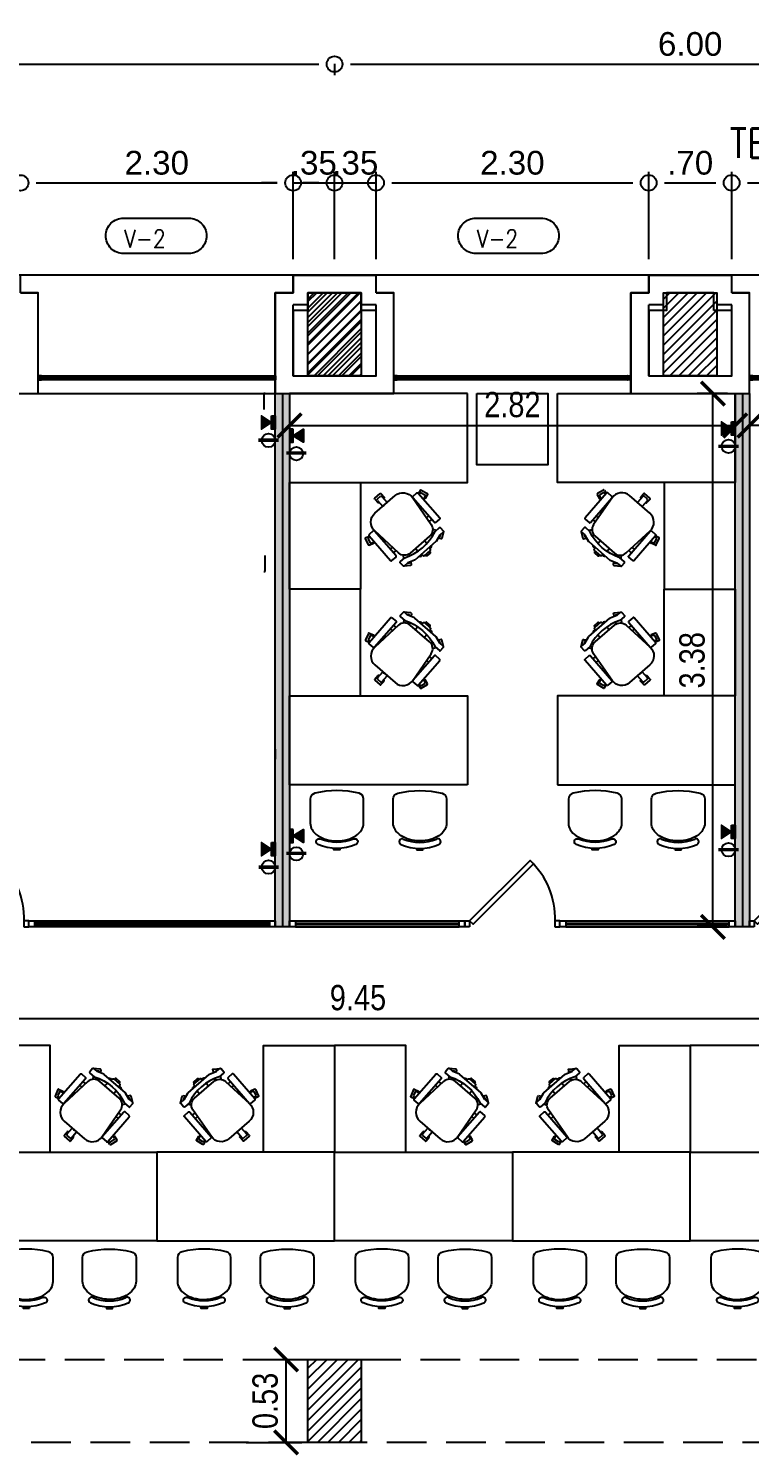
# Model space of a CAD drawing. Header units: millimetres. Extents: x 66.9 to 87.6, y 6 to 22.7.
# Drawn here: x 77.63 to 82.19, y 6.09 to 15.12 of the extents above; entities that cross this region are included whole.
import ezdxf

# ---------------------------------------------------------------- set-up
doc = ezdxf.new("R2010")
doc.units = ezdxf.units.MM
for name, pattern in [('Dot', [6.35, 0, -6.35]), ('HIDDEN', [0.375, 0.25, -0.125]), ('HIDDEN2', [0.1875, 0.125, -0.0625])]:
    doc.linetypes.add(name, pattern=pattern)
doc.layers.get('DEFPOINTS').update_dxf_attribs({"color": 1})
for name, color, linetype in [('A-COLS-ACHU', 252, 'Continuous'), ('A-ECON-COLS', 6, 'Continuous'), ('A-MUEB', 42, 'Continuous'), ('A-MUEB-FIJO', 40, 'Continuous'), ('A-MURO', 5, 'Continuous'), ('A-MURO-DINT', 154, 'HIDDEN'), ('A-MURO-YESO', 4, 'Continuous'), ('A-PUER-BARR', 14, 'Continuous'), ('A-TEXT-DIM', 54, 'Continuous'), ('A-TEXT-TITL', 231, 'Continuous'), ('A-VENT', 2, 'Continuous'), ('C', 4, 'Continuous'), ('C2', 8, 'Continuous'), ('CET Default', 7, 'Continuous'), ('COL', 6, 'Continuous'), ('CV', 2, 'Continuous'), ('M2', 8, 'Continuous'), ('MU', 6, 'Continuous'), ('T3', 3, 'Continuous'), ('T4', 2, 'Continuous'), ('V', 2, 'Continuous')]:
    doc.layers.add(name, color=color, linetype=linetype)
doc.layers.add('A-MURO-ACHU', color=7, linetype='Continuous', true_color=0x808789)
doc.layers.add('MPL2PNL', color=5, linetype='Continuous', true_color=0x0000ff)
doc.layers.add('AREA', color=140, linetype='Continuous', plot=False)
doc.styles.add('Arial Narrow', font='ARIALN.TTF')
doc.styles.add('ROMANS', font='ROMANS.shx', dxfattribs={"width": 0.85})
doc.styles.get("Standard").update_dxf_attribs({"font": 'arial.ttf'})
doc.dimstyles.new('MUROS 1-100', dxfattribs={"dimtxt": 0.16, "dimasz": 0.15, "dimexe": 0.1, "dimexo": 0.05, "dimgap": 0.05, "dimtad": 1, "dimzin": 1, "dimdsep": 46, "dimtxsty": 'Arial Narrow', "dimblk": 'ARCHTICK', "dimcen": 0.25, "dimdle": 0.0015, "dimadec": 0, "dimazin": 0, "dimtfac": 1, "dimtix": 1, "dimtmove": 1, "dimatfit": 2, "dimfxl": 0.015, "dimarcsym": 0})
doc.dimstyles.new('SNC', dxfattribs={"dimtxt": 0.15, "dimasz": 0.1, "dimexe": 0.07, "dimexo": 0.1, "dimgap": 0.05, "dimtad": 1, "dimzin": 0, "dimdsep": 46, "dimtxsty": 'Standard', "dimblk1": 'PUNTO', "dimblk2": 'PUNTO', "dimsah": 1, "dimcen": 0.09, "dimse1": 1, "dimclrd": 11, "dimclre": 11, "dimaunit": 1, "dimadec": 0, "dimazin": 0, "dimtfac": 1.2, "dimtix": 1, "dimtmove": 2, "dimatfit": 3, "dimldrblk": 'PUNTO', "dimfxl": 1, "dimtolj": 1, "dimtzin": 0, "dimarcsym": 0})

# ---------------------------------------------------------------- blocks, each defined once
blk = doc.blocks.new('PUNTO')
blk.add_circle((0, 0), 0.5)
blk = doc.blocks.new('*D1258')
at = {"layer": 'CV', "color": 11, "lineweight": -2, "transparency": 16777216}
for p, q in [((75.1624, 14.8931), (79.4624, 14.8931)), ((79.5624, 14.8949), (79.5624, 14.8231))]:
    blk.add_line(p, q, dxfattribs=at)
at = {"layer": 'DEFPOINTS', "color": 0, "transparency": 16777216}
for p in [(75.0624, 14.9949), (79.5624, 14.9949), (79.5624, 14.8931)]:
    blk.add_point(p, dxfattribs=at)
at = {"layer": 'CV', "color": 11, "lineweight": -2, "transparency": 16777216, "xscale": 0.1, "yscale": 0.1, "zscale": 0.1, "rotation": 180}
blk.add_blockref('PUNTO', (75.0624, 14.8931), dxfattribs=at)
at = {"layer": 'CV', "color": 11, "lineweight": -2, "transparency": 16777216, "xscale": 0.1, "yscale": 0.1, "zscale": 0.1}
blk.add_blockref('PUNTO', (79.5624, 14.8931), dxfattribs=at)
at = {"layer": 'CV', "color": 0, "transparency": 16777216, "insert": (77.3124, 15.0197), "char_height": 0.15, "attachment_point": 5}
blk.add_mtext('\\A1;6.00', dxfattribs=at)
blk = doc.blocks.new('*D1260')
at = {"layer": 'CV', "color": 11, "lineweight": -2, "transparency": 16777216}
for p, q in [((79.6624, 14.8931), (83.9624, 14.8931)), ((84.0624, 14.8949), (84.0624, 14.8231))]:
    blk.add_line(p, q, dxfattribs=at)
at = {"layer": 'DEFPOINTS', "color": 0, "transparency": 16777216}
for p in [(79.5624, 14.9949), (84.0624, 14.9949), (84.0624, 14.8931)]:
    blk.add_point(p, dxfattribs=at)
at = {"layer": 'CV', "color": 11, "lineweight": -2, "transparency": 16777216, "xscale": 0.1, "yscale": 0.1, "zscale": 0.1, "rotation": 180}
blk.add_blockref('PUNTO', (79.5624, 14.8931), dxfattribs=at)
at = {"layer": 'CV', "color": 11, "lineweight": -2, "transparency": 16777216, "xscale": 0.1, "yscale": 0.1, "zscale": 0.1}
blk.add_blockref('PUNTO', (84.0624, 14.8931), dxfattribs=at)
at = {"layer": 'CV', "color": 0, "transparency": 16777216, "insert": (81.8124, 15.0197), "char_height": 0.15, "attachment_point": 5}
blk.add_mtext('\\A1;6.00', dxfattribs=at)
blk = doc.blocks.new('*D1246')
at = {"layer": 'CV', "color": 11, "lineweight": -2, "transparency": 16777216}
for p, q in [((79.2999, 13.6577), (79.2999, 14.2111)), ((77.6749, 14.1411), (79.1999, 14.1411))]:
    blk.add_line(p, q, dxfattribs=at)
at = {"layer": 'DEFPOINTS', "color": 0, "transparency": 16777216}
for p in [(79.2999, 14.1411), (77.5749, 13.5577), (79.2999, 13.5577)]:
    blk.add_point(p, dxfattribs=at)
at = {"layer": 'CV', "color": 11, "lineweight": -2, "transparency": 16777216, "xscale": 0.1, "yscale": 0.1, "zscale": 0.1, "rotation": 180}
blk.add_blockref('PUNTO', (77.5749, 14.1411), dxfattribs=at)
at = {"layer": 'CV', "color": 11, "lineweight": -2, "transparency": 16777216, "xscale": 0.1, "yscale": 0.1, "zscale": 0.1}
blk.add_blockref('PUNTO', (79.2999, 14.1411), dxfattribs=at)
at = {"layer": 'CV', "color": 0, "transparency": 16777216, "insert": (78.4374, 14.2677), "char_height": 0.15, "attachment_point": 5}
blk.add_mtext('\\A1;2.30', dxfattribs=at)
blk = doc.blocks.new('*D1247')
at = {"layer": 'CV', "color": 11, "lineweight": -2, "transparency": 16777216}
for p, q in [((79.5624, 13.6577), (79.5624, 14.2111)), ((79.1999, 14.1411), (79.0999, 14.1411)), ((79.2999, 14.1411), (79.5624, 14.1411)), ((79.6624, 14.1411), (79.7624, 14.1411))]:
    blk.add_line(p, q, dxfattribs=at)
at = {"layer": 'DEFPOINTS', "color": 0, "transparency": 16777216}
for p in [(79.5624, 14.1411), (79.2999, 13.5577), (79.5624, 13.5577)]:
    blk.add_point(p, dxfattribs=at)
at = {"layer": 'CV', "color": 11, "lineweight": -2, "transparency": 16777216, "xscale": 0.1, "yscale": 0.1, "zscale": 0.1}
blk.add_blockref('PUNTO', (79.2999, 14.1411), dxfattribs=at)
at = {"layer": 'CV', "color": 11, "lineweight": -2, "transparency": 16777216, "xscale": 0.1, "yscale": 0.1, "zscale": 0.1, "rotation": 180}
blk.add_blockref('PUNTO', (79.5624, 14.1411), dxfattribs=at)
at = {"layer": 'CV', "color": 0, "transparency": 16777216, "insert": (79.4311, 14.2677), "char_height": 0.15, "attachment_point": 5}
blk.add_mtext('\\A1;.35', dxfattribs=at)
blk = doc.blocks.new('*D1248')
at = {"layer": 'CV', "color": 11, "lineweight": -2, "transparency": 16777216}
for p, q in [((79.8249, 13.6577), (79.8249, 14.2111)), ((79.4624, 14.1411), (79.3624, 14.1411)), ((79.5624, 14.1411), (79.8249, 14.1411)), ((79.9249, 14.1411), (80.0249, 14.1411))]:
    blk.add_line(p, q, dxfattribs=at)
at = {"layer": 'DEFPOINTS', "color": 0, "transparency": 16777216}
for p in [(79.8249, 14.1411), (79.5624, 13.5577), (79.8249, 13.5577)]:
    blk.add_point(p, dxfattribs=at)
at = {"layer": 'CV', "color": 11, "lineweight": -2, "transparency": 16777216, "xscale": 0.1, "yscale": 0.1, "zscale": 0.1}
blk.add_blockref('PUNTO', (79.5624, 14.1411), dxfattribs=at)
at = {"layer": 'CV', "color": 11, "lineweight": -2, "transparency": 16777216, "xscale": 0.1, "yscale": 0.1, "zscale": 0.1, "rotation": 180}
blk.add_blockref('PUNTO', (79.8249, 14.1411), dxfattribs=at)
at = {"layer": 'CV', "color": 0, "transparency": 16777216, "insert": (79.6936, 14.2677), "char_height": 0.15, "attachment_point": 5}
blk.add_mtext('\\A1;.35', dxfattribs=at)
blk = doc.blocks.new('*D1249')
at = {"layer": 'CV', "color": 11, "lineweight": -2, "transparency": 16777216}
for p, q in [((81.5499, 13.6577), (81.5499, 14.2111)), ((79.9249, 14.1411), (81.4499, 14.1411))]:
    blk.add_line(p, q, dxfattribs=at)
at = {"layer": 'DEFPOINTS', "color": 0, "transparency": 16777216}
for p in [(81.5499, 14.1411), (79.8249, 13.5577), (81.5499, 13.5577)]:
    blk.add_point(p, dxfattribs=at)
at = {"layer": 'CV', "color": 11, "lineweight": -2, "transparency": 16777216, "xscale": 0.1, "yscale": 0.1, "zscale": 0.1, "rotation": 180}
blk.add_blockref('PUNTO', (79.8249, 14.1411), dxfattribs=at)
at = {"layer": 'CV', "color": 11, "lineweight": -2, "transparency": 16777216, "xscale": 0.1, "yscale": 0.1, "zscale": 0.1}
blk.add_blockref('PUNTO', (81.5499, 14.1411), dxfattribs=at)
at = {"layer": 'CV', "color": 0, "transparency": 16777216, "insert": (80.6874, 14.2677), "char_height": 0.15, "attachment_point": 5}
blk.add_mtext('\\A1;2.30', dxfattribs=at)
blk = doc.blocks.new('*D1250')
at = {"layer": 'CV', "color": 11, "lineweight": -2, "transparency": 16777216}
for p, q in [((82.0749, 13.6577), (82.0749, 14.2111)), ((81.6499, 14.1411), (81.9749, 14.1411))]:
    blk.add_line(p, q, dxfattribs=at)
at = {"layer": 'DEFPOINTS', "color": 0, "transparency": 16777216}
for p in [(82.0749, 14.1411), (81.5499, 13.5577), (82.0749, 13.5577)]:
    blk.add_point(p, dxfattribs=at)
at = {"layer": 'CV', "color": 11, "lineweight": -2, "transparency": 16777216, "xscale": 0.1, "yscale": 0.1, "zscale": 0.1, "rotation": 180}
blk.add_blockref('PUNTO', (81.5499, 14.1411), dxfattribs=at)
at = {"layer": 'CV', "color": 11, "lineweight": -2, "transparency": 16777216, "xscale": 0.1, "yscale": 0.1, "zscale": 0.1}
blk.add_blockref('PUNTO', (82.0749, 14.1411), dxfattribs=at)
at = {"layer": 'CV', "color": 0, "transparency": 16777216, "insert": (81.8124, 14.2677), "char_height": 0.15, "attachment_point": 5}
blk.add_mtext('\\A1;.70', dxfattribs=at)
blk = doc.blocks.new('*D1251')
at = {"layer": 'CV', "color": 11, "lineweight": -2, "transparency": 16777216}
for p, q in [((83.7999, 13.6577), (83.7999, 14.2111)), ((82.1749, 14.1411), (83.6999, 14.1411))]:
    blk.add_line(p, q, dxfattribs=at)
at = {"layer": 'DEFPOINTS', "color": 0, "transparency": 16777216}
for p in [(83.7999, 14.1411), (82.0749, 13.5577), (83.7999, 13.5577)]:
    blk.add_point(p, dxfattribs=at)
at = {"layer": 'CV', "color": 11, "lineweight": -2, "transparency": 16777216, "xscale": 0.1, "yscale": 0.1, "zscale": 0.1, "rotation": 180}
blk.add_blockref('PUNTO', (82.0749, 14.1411), dxfattribs=at)
at = {"layer": 'CV', "color": 11, "lineweight": -2, "transparency": 16777216, "xscale": 0.1, "yscale": 0.1, "zscale": 0.1}
blk.add_blockref('PUNTO', (83.7999, 14.1411), dxfattribs=at)
at = {"layer": 'CV', "color": 0, "transparency": 16777216, "insert": (82.9374, 14.2677), "char_height": 0.15, "attachment_point": 5}
blk.add_mtext('\\A1;2.30', dxfattribs=at)
blk = doc.blocks.new('*X13')
at = {"color": 0}
for p, q in [((-1.752, 58.894), (-1.311, 59.335)), ((-1.752, 58.972), (-1.389, 59.335)), ((-1.752, 59.05), (-1.467, 59.335)), ((-1.752, 59.127), (-1.544, 59.335)), ((-1.752, 59.205), (-1.622, 59.335)), ((-1.752, 59.283), (-1.7, 59.335)), ((-1.752, 58.816), (-1.302, 59.266)), ((-1.752, 58.738), (-1.302, 59.188)), ((-1.752, 58.661), (-1.302, 59.111)), ((-1.7, 58.635), (-1.302, 59.033)), ((-1.622, 58.635), (-1.302, 58.955)), ((-1.544, 58.635), (-1.302, 58.877)), ((-1.467, 58.635), (-1.302, 58.799)), ((-1.389, 58.635), (-1.302, 58.722)), ((-1.311, 58.635), (-1.302, 58.644))]:
    blk.add_line(p, q, dxfattribs=at)
blk = doc.blocks.new('C70-45')
at = {"layer": 'C'}
blk.add_lwpolyline([(-0.225, -0.35), (-0.225, 0.35), (0.225, 0.35), (0.225, -0.35)], close=True, dxfattribs=at)
at = {"layer": 'C2'}
blk.add_blockref('*X13', (1.527, -58.985), dxfattribs=at)
blk = doc.blocks.new('ventana 1')
at = {"layer": 'A-VENT'}
for points in [[(-104.307, 76.672), (-104.307, 76.679), (-104.309, 76.679), (-104.309, 76.675), (-104.333, 76.675), (-104.333, 76.702), (-104.309, 76.702), (-104.309, 76.698), (-104.307, 76.698), (-104.307, 76.705), (-104.335, 76.705), (-104.335, 76.672)], [(-102.364, 76.672), (-102.364, 76.679), (-102.361, 76.679), (-102.361, 76.675), (-102.338, 76.675), (-102.338, 76.702), (-102.361, 76.702), (-102.361, 76.698), (-102.364, 76.698), (-102.364, 76.705), (-102.335, 76.705), (-102.335, 76.672)], [(-104.324, 76.683), (-102.347, 76.684), (-102.347, 76.694), (-104.324, 76.694)]]:
    blk.add_lwpolyline(points, close=True, dxfattribs=at)
at = {"layer": 'A-VENT', "extrusion": (-7.03507e-06, 0.009351, 0.999956), "elevation": 0.718}
blk.add_lwpolyline([(-104.305, 76.669), (-104.306, 76.669), (-104.306, 76.676), (-104.31, 76.676), (-104.31, 76.674), (-104.312, 76.674), (-104.312, 76.676), (-104.328, 76.676), (-104.328, 76.694), (-104.312, 76.694), (-104.312, 76.696), (-104.31, 76.696), (-104.31, 76.694), (-104.306, 76.694), (-104.306, 76.701), (-104.305, 76.701), (-104.3, 76.69), (-104.324, 76.69), (-104.324, 76.68), (-104.3, 76.68)], close=True, dxfattribs=at)
at = {"layer": 'A-VENT'}
for points in [[(-104.307, 76.705), (-102.364, 76.705)], [(-102.364, 76.672), (-104.307, 76.672)]]:
    blk.add_lwpolyline(points, dxfattribs=at)
at = {"layer": 'A-VENT', "extrusion": (7.03507e-06, 0.009351, 0.999956), "elevation": 0.716}
blk.add_lwpolyline([(-102.366, 76.669), (-102.365, 76.669), (-102.365, 76.676), (-102.361, 76.676), (-102.361, 76.674), (-102.359, 76.674), (-102.359, 76.676), (-102.343, 76.676), (-102.343, 76.694), (-102.359, 76.694), (-102.359, 76.696), (-102.361, 76.696), (-102.361, 76.694), (-102.365, 76.694), (-102.365, 76.701), (-102.366, 76.701), (-102.37, 76.691), (-102.347, 76.69), (-102.347, 76.68), (-102.37, 76.68)], close=True, dxfattribs=at)
blk = doc.blocks.new('SILLA -T1')
for p, q in [((-0.234, 0.14), (-0.234, 0.125)), ((-0.214, 0.14), (-0.214, 0.125)), ((-0.397, 0.112), (-0.446, 0.077)), ((-0.396, 0.089), (-0.408, 0.08)), ((-0.405, 0.03), (-0.388, 0.006)), ((-0.39, 0.111), (-0.375, 0.09)), ((-0.385, 0.087), (-0.385, 0.086)), ((-0.354, 0.044), (-0.344, 0.03)), ((-0.274, 0.062), (-0.274, 0.031)), ((-0.184, 0.117), (-0.184, 0.117)), ((-0.174, 0.062), (-0.174, 0.031)), ((-0.093, 0.044), (-0.103, 0.03)), ((-0.057, 0.111), (-0.073, 0.09)), ((-0.062, 0.087), (-0.063, 0.086)), ((-0.042, 0.03), (-0.059, 0.006)), ((-0.039, 0.08), (-0.052, 0.089)), ((-0.001, 0.077), (-0.05, 0.112)), ((-0.438, -0.064), (-0.409, -0.064)), ((-0.438, -0.104), (-0.414, -0.104)), ((-0.038, -0.064), (-0.009, -0.064)), ((-0.034, -0.104), (-0.009, -0.104)), ((-0.55, -0.247), (-0.512, -0.235)), ((-0.526, -0.249), (-0.498, -0.24)), ((-0.506, -0.238), (-0.504, -0.243)), ((-0.438, -0.206), (-0.425, -0.206)), ((-0.022, -0.206), (-0.009, -0.206)), ((0.078, -0.249), (0.051, -0.24)), ((0.057, -0.243), (0.058, -0.238)), ((0.103, -0.247), (0.065, -0.235)), ((-0.553, -0.253), (-0.535, -0.31)), ((-0.53, -0.259), (-0.52, -0.292)), ((-0.528, -0.314), (-0.498, -0.304)), ((-0.51, -0.297), (-0.498, -0.293)), ((-0.438, -0.246), (-0.43, -0.246)), ((-0.438, -0.274), (-0.432, -0.272)), ((-0.018, -0.246), (-0.009, -0.246)), ((-0.009, -0.274), (-0.015, -0.272)), ((0.063, -0.297), (0.051, -0.293)), ((0.081, -0.314), (0.051, -0.304)), ((0.072, -0.292), (0.083, -0.259)), ((0.087, -0.31), (0.106, -0.253)), ((-0.259, -0.51), (-0.259, -0.47)), ((-0.254, -0.465), (-0.249, -0.465)), ((-0.249, -0.487), (-0.249, -0.419)), ((-0.199, -0.487), (-0.199, -0.419)), ((-0.199, -0.465), (-0.194, -0.465)), ((-0.189, -0.51), (-0.189, -0.47)), ((-0.254, -0.515), (-0.194, -0.515)), ((-0.241, -0.495), (-0.206, -0.495))]:
    blk.add_line(p, q)
for points in [[(-0.293, 0.1, -0.317837), (-0.279, 0.11), (-0.271, 0.11, 0.414214), (-0.264, 0.117, -0.414214), (-0.256, 0.125), (-0.191, 0.125, -0.414214), (-0.184, 0.117, 0.414214), (-0.176, 0.11), (-0.169, 0.11, -0.317837), (-0.155, 0.1, -0.317837)], [(-0.199, 0.125), (-0.199, 0.132, 0.414214), (-0.206, 0.14), (-0.241, 0.14, 0.414214), (-0.249, 0.132), (-0.249, 0.125)]]:
    blk.add_lwpolyline(points, format="xyb")
for points in [[(-0.045, 0.08), (-0.103, 0.1, 0.080612), (-0.105, 0.1), (-0.342, 0.1, 0.080612), (-0.345, 0.1), (-0.403, 0.08, -0.080612), (-0.405, 0.08), (-0.441, 0.08, 0.414214), (-0.449, 0.072), (-0.449, 0.037, 0.414214), (-0.441, 0.03), (-0.393, 0.03, -0.207231), (-0.055, 0.03), (-0.006, 0.03, 0.414214), (0.001, 0.037), (0.001, 0.072, 0.414214), (-0.006, 0.08), (-0.042, 0.08, -0.080612)], [(-0.011, -0.307), (-0.041, -0.035, 0.382162), (-0.116, 0.031), (-0.332, 0.031, 0.382162), (-0.406, -0.035), (-0.436, -0.307, 0.447008), (-0.337, -0.419), (-0.11, -0.419, 0.447008)], [(-0.445, -0.315), (-0.49, -0.315, -0.414214), (-0.498, -0.307), (-0.498, -0.031, -0.414214), (-0.49, -0.023), (-0.445, -0.023, -0.414214), (-0.438, -0.031), (-0.438, -0.307, -0.414214)], [(-0.002, -0.315), (0.043, -0.315, 0.414214), (0.051, -0.307), (0.051, -0.031, 0.414214), (0.043, -0.023), (-0.002, -0.023, 0.414214), (-0.009, -0.031), (-0.009, -0.307, 0.414214)]]:
    blk.add_lwpolyline(points, format="xyb", close=True)
for centre, radius, start, end in [((-0.394, 0.108), 0.005, 36, 126), ((-0.391, 0.083), 0.0075, 36, 126), ((-0.056, 0.083), 0.0075, 54, 144), ((-0.053, 0.108), 0.005, 54, 144), ((-0.511, -0.239), 0.005, 18, 108), ((0.063, -0.239), 0.005, 72, 162), ((-0.549, -0.252), 0.005, 108, 198), ((-0.53, -0.309), 0.005, 198, 288), ((-0.523, -0.257), 0.0075, 108, 198), ((-0.512, -0.29), 0.0075, 198, 288), ((0.065, -0.29), 0.0075, 252, 342), ((0.076, -0.257), 0.0075, 342, 72), ((0.083, -0.309), 0.005, 252, 342), ((0.101, -0.252), 0.005, 342, 72), ((-0.254, -0.47), 0.005, 90, 180), ((-0.224, -0.178), 0.242, 265.111, 274.889), ((-0.194, -0.47), 0.005, 0, 90), ((-0.254, -0.51), 0.005, 180, 270), ((-0.241, -0.487), 0.0075, 180, 270), ((-0.206, -0.487), 0.0075, 270, 0), ((-0.194, -0.51), 0.005, 270, 0)]:
    blk.add_arc(centre, radius, start, end)
blk = doc.blocks.new('Auxi')
at = {"color": 0}
for points in [[(-573.06, -245.675), (-573.06, -246.575), (-572.46, -246.575), (-572.46, -245.675)], [(-571.56, -247.325), (-573.06, -247.325), (-573.06, -246.575), (-573.06, -246.575), (-571.56, -246.575)]]:
    blk.add_lwpolyline(points, close=True, dxfattribs=at)
at = {"color": 0, "rotation": 318.9616977076913}
blk.add_blockref('SILLA -T1', (-571.811, -246.22), dxfattribs=at)
blk = doc.blocks.new('silla inte')
for p, q in [((-0.33, -0.287), (-0.321, -0.278)), ((-0.296, -0.322), (-0.287, -0.314))]:
    blk.add_line(p, q)
blk.add_lwpolyline([(-0.04, -0.353, -0.139889), (-0.09, -0.38, -0.107118), (-0.162, -0.38, -0.079812), (-0.234, -0.352, -0.067459), (-0.305, -0.296, -0.067459), (-0.358, -0.224, -0.079812), (-0.384, -0.152, -0.107118), (-0.382, -0.079, -0.139889), (-0.354, -0.03), (-0.208, 0.112, -0.346802), (-0.146, 0.118, -0.118299), (0.114, -0.149, -0.346802), (0.106, -0.211)], format="xyb", close=True)
blk.add_lwpolyline([(-0.366, -0.321), (-0.376, -0.331), (-0.341, -0.367), (-0.331, -0.357)])
for centre, radius, start, end in [((-0.414, -0.193), 0.025, 20.5533, 200.5533), ((-0.064, -0.062), 0.399, 200.5533, 247.8663), ((-0.064, -0.062), 0.349, 200.5533, 247.8663), ((-0.204, -0.408), 0.025, 247.8663, 67.8663)]:
    blk.add_arc(centre, radius, start, end)
blk = doc.blocks.new('PuertaDirector')
at = {"color": 0, "linetype": 'HIDDEN2', "lineweight": -3}
for points in [[(2044.391, -3228.207), (2044.351, -3228.207), (2044.351, -3228.257), (2044.391, -3228.257)], [(2045.111, -3228.207), (2045.151, -3228.207), (2045.151, -3228.257), (2045.111, -3228.257)]]:
    blk.add_lwpolyline(points, close=True, dxfattribs=at)
at = {"layer": 'A-PUER-BARR'}
blk.add_lwpolyline([(2045.111, -3228.257), (2045.082, -3228.229), (2044.573, -3228.738), (2044.601, -3228.766)], close=True, dxfattribs=at)
blk.add_arc((2045.062, -3228.277), 0.672, 178.2946, 226.7054, dxfattribs=at)
blk = doc.blocks.new('_ArchTick')
at = {"color": 0, "linetype": 'ByBlock', "const_width": 0.15}
blk.add_lwpolyline([(-0.5, -0.5), (0.5, 0.5)], dxfattribs=at)
blk = doc.blocks.new('*D1275')
at = {"layer": 'A-TEXT-DIM', "color": 0, "lineweight": -2, "transparency": 16777216}
for p, q in [((74.9837, 8.7327), (74.9837, 8.9524)), ((84.4374, 8.7327), (84.4374, 8.9524)), ((74.9822, 8.8524), (84.4389, 8.8524))]:
    blk.add_line(p, q, dxfattribs=at)
at = {"layer": 'DEFPOINTS', "color": 0, "transparency": 16777216}
for p in [(84.4374, 8.8524), (74.9837, 8.6827), (84.4374, 8.6827)]:
    blk.add_point(p, dxfattribs=at)
at = {"layer": 'A-TEXT-DIM', "color": 0, "lineweight": -2, "transparency": 16777216, "xscale": 0.15, "yscale": 0.15, "zscale": 0.15, "rotation": 180}
blk.add_blockref('_ArchTick', (74.9837, 8.8524), dxfattribs=at)
at = {"layer": 'A-TEXT-DIM', "color": 0, "lineweight": -2, "transparency": 16777216, "xscale": 0.15, "yscale": 0.15, "zscale": 0.15}
blk.add_blockref('_ArchTick', (84.4374, 8.8524), dxfattribs=at)
at = {"layer": 'A-TEXT-DIM', "color": 0, "transparency": 16777216, "insert": (79.7105, 8.9841), "char_height": 0.16, "attachment_point": 5, "style": 'Arial Narrow'}
blk.add_mtext('9.45', dxfattribs=at)
blk = doc.blocks.new('*D1220')
at = {"layer": 'A-TEXT-DIM', "color": 0, "lineweight": -2, "transparency": 16777216}
for p, q in [((79.0024, 6.6952), (79.3554, 6.6952)), ((79.2554, 6.1687), (79.2554, 6.6967)), ((79.0024, 6.1702), (79.3554, 6.1702))]:
    blk.add_line(p, q, dxfattribs=at)
at = {"layer": 'DEFPOINTS', "color": 0, "transparency": 16777216}
for p in [(78.9524, 6.6952), (79.2554, 6.6952), (78.9524, 6.1702)]:
    blk.add_point(p, dxfattribs=at)
at = {"layer": 'A-TEXT-DIM', "color": 0, "lineweight": -2, "transparency": 16777216, "xscale": 0.15, "yscale": 0.15, "zscale": 0.15}
for p, rotation in [((79.2554, 6.6952), 90), ((79.2554, 6.1702), 270)]:
    blk.add_blockref('_ArchTick', p, dxfattribs=dict(at, rotation=rotation))
at = {"layer": 'A-TEXT-DIM', "color": 0, "transparency": 16777216, "insert": (79.1237, 6.4327), "char_height": 0.16, "attachment_point": 5, "rotation": 90, "style": 'Arial Narrow'}
blk.add_mtext('0.53', dxfattribs=at)
blk = doc.blocks.new('*D1281')
at = {"layer": 'A-TEXT-DIM', "color": 0, "lineweight": -2, "transparency": 16777216}
for p, q in [((79.2774, 12.7577), (79.2774, 12.5057)), ((82.0973, 12.7577), (82.0973, 12.5057)), ((79.2759, 12.6057), (82.0988, 12.6057))]:
    blk.add_line(p, q, dxfattribs=at)
at = {"layer": 'DEFPOINTS', "color": 0, "transparency": 16777216}
for p in [(79.2774, 12.8077), (82.0973, 12.8077), (82.0973, 12.6057)]:
    blk.add_point(p, dxfattribs=at)
at = {"layer": 'A-TEXT-DIM', "color": 0, "lineweight": -2, "transparency": 16777216, "xscale": 0.15, "yscale": 0.15, "zscale": 0.15, "rotation": 180}
blk.add_blockref('_ArchTick', (79.2774, 12.6057), dxfattribs=at)
at = {"layer": 'A-TEXT-DIM', "color": 0, "lineweight": -2, "transparency": 16777216, "xscale": 0.15, "yscale": 0.15, "zscale": 0.15}
blk.add_blockref('_ArchTick', (82.0973, 12.6057), dxfattribs=at)
at = {"layer": 'A-TEXT-DIM', "color": 0, "transparency": 16777216, "insert": (80.6874, 12.7374), "char_height": 0.16, "attachment_point": 5, "style": 'Arial Narrow'}
blk.add_mtext('2.82', dxfattribs=at)
blk = doc.blocks.new('*D1282')
at = {"layer": 'A-TEXT-DIM', "color": 0, "lineweight": -2, "transparency": 16777216}
for p, q in [((82.0477, 12.8077), (81.8565, 12.8077)), ((81.9565, 9.4312), (81.9565, 12.8092)), ((82.0473, 9.4327), (81.8565, 9.4327))]:
    blk.add_line(p, q, dxfattribs=at)
at = {"layer": 'DEFPOINTS', "color": 0, "transparency": 16777216}
for p in [(81.9565, 12.8077), (82.0977, 12.8077), (82.0973, 9.4327)]:
    blk.add_point(p, dxfattribs=at)
at = {"layer": 'A-TEXT-DIM', "color": 0, "lineweight": -2, "transparency": 16777216, "xscale": 0.15, "yscale": 0.15, "zscale": 0.15}
for p, rotation in [((81.9565, 12.8077), 90), ((81.9565, 9.4327), 270)]:
    blk.add_blockref('_ArchTick', p, dxfattribs=dict(at, rotation=rotation))
at = {"layer": 'A-TEXT-DIM', "color": 0, "transparency": 16777216, "insert": (81.8248, 11.1202), "char_height": 0.16, "attachment_point": 5, "rotation": 90, "style": 'Arial Narrow'}
blk.add_mtext('3.38', dxfattribs=at)
blk = doc.blocks.new('*D1283')
at = {"layer": 'A-TEXT-DIM', "color": 0, "lineweight": -2, "transparency": 16777216}
for p, q in [((82.1874, 12.7577), (82.1874, 12.5057)), ((84.3474, 12.7577), (84.3474, 12.5057)), ((84.3489, 12.6057), (82.1859, 12.6057))]:
    blk.add_line(p, q, dxfattribs=at)
at = {"layer": 'DEFPOINTS', "color": 0, "transparency": 16777216}
for p in [(82.1874, 12.8077), (84.3474, 12.8077), (82.1874, 12.6057)]:
    blk.add_point(p, dxfattribs=at)
at = {"layer": 'A-TEXT-DIM', "color": 0, "lineweight": -2, "transparency": 16777216, "xscale": 0.15, "yscale": 0.15, "zscale": 0.15, "rotation": 180}
blk.add_blockref('_ArchTick', (82.1874, 12.6057), dxfattribs=at)
at = {"layer": 'A-TEXT-DIM', "color": 0, "lineweight": -2, "transparency": 16777216, "xscale": 0.15, "yscale": 0.15, "zscale": 0.15}
blk.add_blockref('_ArchTick', (84.3474, 12.6057), dxfattribs=at)
at = {"layer": 'A-TEXT-DIM', "color": 0, "transparency": 16777216, "insert": (83.2674, 12.7374), "char_height": 0.16, "attachment_point": 5, "style": 'Arial Narrow'}
blk.add_mtext('2.16', dxfattribs=at)
blk = doc.blocks.new('*C290')
at = {"layer": 'MPL2PNL', "linetype": 'Dot'}
blk.add_lwpolyline([(-0.75, 0), (0.75, 0), (0.75, 0.012), (-0.75, 0.012), (-0.75, 0)], dxfattribs=at)

msp = doc.modelspace()

# ---------------------------------------------------------------- hatches: boundary and pattern name
at = {"true_color": 0x636466}
h = msp.add_hatch(color=251, dxfattribs=at)
h.dxf.hatch_style = 1
h.paths.add_polyline_path([(79.1638, 12.6247), (79.0995, 12.6664), (79.0995, 12.583)])
h.paths.add_polyline_path([(79.1638, 12.6664), (79.1874, 12.6664), (79.1874, 12.583), (79.1638, 12.583)])
h = msp.add_hatch(color=251, dxfattribs=at)
h.dxf.hatch_style = 1
h.paths.add_polyline_path([(79.3011, 12.5412), (79.3653, 12.583), (79.3653, 12.4995)])
h.paths.add_polyline_path([(79.3011, 12.583), (79.2774, 12.583), (79.2774, 12.4995), (79.3011, 12.4995)])
h = msp.add_hatch(color=251, dxfattribs=at)
h.dxf.hatch_style = 1
h.paths.add_polyline_path([(82.0737, 12.5874), (82.0095, 12.6291), (82.0095, 12.5456)])
h.paths.add_polyline_path([(82.0737, 12.6291), (82.0973, 12.6291), (82.0973, 12.5456), (82.0737, 12.5456)])
h = msp.add_hatch(color=251, dxfattribs=at)
h.dxf.hatch_style = 1
h.paths.add_polyline_path([(79.3011, 10.008), (79.3653, 10.0498), (79.3653, 9.9663)])
h.paths.add_polyline_path([(79.3011, 10.0498), (79.2774, 10.0498), (79.2774, 9.9663), (79.3011, 9.9663)])
h = msp.add_hatch(color=251, dxfattribs=at)
h.dxf.hatch_style = 1
h.paths.add_polyline_path([(82.0737, 10.0341), (82.0095, 10.0759), (82.0095, 9.9924)])
h.paths.add_polyline_path([(82.0737, 10.0759), (82.0973, 10.0759), (82.0973, 9.9924), (82.0737, 9.9924)])
h = msp.add_hatch(color=251, dxfattribs=at)
h.dxf.hatch_style = 1
h.paths.add_polyline_path([(79.1638, 9.9245), (79.0995, 9.9662), (79.0995, 9.8827)])
h.paths.add_polyline_path([(79.1638, 9.9662), (79.1874, 9.9662), (79.1874, 9.8827), (79.1638, 9.8827)])
at = {"layer": 'A-COLS-ACHU', "true_color": 0x636466}
h = msp.add_hatch(dxfattribs=at)
h.set_pattern_fill('ANSI31', color=251, scale=0.375)
h.set_pattern_definition([(45, (184.65916, -37.858484), (-0.03314563, 0.03314563), [])])
h.paths.add_polyline_path([(79.3936, 13.4452), (79.7311, 13.4452), (79.7311, 12.9202), (79.3936, 12.9202)])
h = msp.add_hatch(dxfattribs=at)
h.set_pattern_fill('ANSI31', color=251, scale=0.375)
h.set_pattern_definition([(45, (184.65916, -44.608484), (-0.03314563, 0.03314563), [])])
h.paths.add_polyline_path([(79.3936, 6.6952), (79.7311, 6.6952), (79.7311, 6.1702), (79.3936, 6.1702)])
at = {"layer": 'A-MURO-ACHU', "true_color": 0x636466}
h = msp.add_hatch(color=251, dxfattribs=at)
h.dxf.hatch_style = 1
h.paths.add_polyline_path([(79.1874, 12.8077), (79.2774, 12.8077), (79.2774, 9.4327), (79.1874, 9.4327)])
h = msp.add_hatch(color=251, dxfattribs=at)
h.dxf.hatch_style = 1
h.paths.add_polyline_path([(82.0973, 12.8077), (82.1874, 12.8077), (82.1874, 9.4327), (82.0973, 9.4327)])

# ---------------------------------------------------------------- linework, layer by layer
at = {"color": 251, "true_color": 0x636466}
for points in [[(79.2324, 12.8077), (79.2324, 9.4327)], [(82.1424, 12.8077), (82.1424, 9.4327)]]:
    msp.add_lwpolyline(points, dxfattribs=at)
at = {"layer": 'A-ECON-COLS', "color": 251, "true_color": 0x636466}
for points in [[(79.3936, 13.4452), (79.7311, 13.4452), (79.7311, 12.9202), (79.3936, 12.9202), (79.3936, 13.4452)], [(79.3936, 6.6952), (79.7311, 6.6952), (79.7311, 6.1702), (79.3936, 6.1702), (79.3936, 6.6952)]]:
    msp.add_lwpolyline(points, dxfattribs=at)
at = {"layer": 'A-MUEB', "color": 251, "true_color": 0x636466}
msp.add_lwpolyline([(80.4624, 12.8077), (80.9124, 12.8077), (80.9124, 12.3577), (80.4624, 12.3577)], close=True, dxfattribs=at)
at = {"layer": 'A-MUEB-FIJO', "color": 251, "true_color": 0x636466}
for p, q in [((79.3149, 9.4702), (80.3499, 9.4702)), ((79.3149, 9.4552), (80.3499, 9.4552)), ((79.3149, 9.4477), (80.3499, 9.4477)), ((79.3149, 9.4327), (80.3499, 9.4327)), ((81.0249, 9.4702), (82.0598, 9.4702)), ((81.0249, 9.4552), (82.0598, 9.4552)), ((81.0249, 9.4477), (82.0598, 9.4477)), ((81.0249, 9.4327), (82.0598, 9.4327))]:
    msp.add_line(p, q, dxfattribs=at)
for points in [[(77.6274, 9.4327), (77.6274, 9.4702), (79.1874, 9.4702), (79.1874, 9.4327)], [(77.6649, 9.4327), (77.6649, 9.4702), (79.1499, 9.4702), (79.1499, 9.4327)], [(79.1499, 9.4552), (77.6649, 9.4552), (77.6649, 9.4477), (79.1499, 9.4477)]]:
    msp.add_lwpolyline(points, close=True, dxfattribs=at)
for points in [[(79.2774, 9.4702), (79.3149, 9.4702), (79.3149, 9.4327), (79.2774, 9.4327), (79.2774, 9.4702)], [(80.3499, 9.4702), (80.3874, 9.4702), (80.3874, 9.4327), (80.3499, 9.4327), (80.3499, 9.4702)], [(80.9874, 9.4702), (81.0249, 9.4702), (81.0249, 9.4327), (80.9874, 9.4327), (80.9874, 9.4702)], [(82.0598, 9.4702), (82.0973, 9.4702), (82.0973, 9.4327), (82.0598, 9.4327), (82.0598, 9.4702)]]:
    msp.add_lwpolyline(points, dxfattribs=at)
at = {"layer": 'A-MURO', "color": 251, "true_color": 0x636466}
for points in [[(77.5749, 13.4452), (77.5749, 13.5577), (77.0499, 13.5577), (77.0499, 13.4452), (76.9374, 13.4452), (76.9374, 12.8077), (77.6874, 12.8077), (77.6874, 13.4452)], [(79.8249, 13.4452), (79.8249, 13.5577), (79.2999, 13.5577), (79.2999, 13.4452), (79.1874, 13.4452), (79.1874, 12.8077), (79.9374, 12.8077), (79.9374, 13.4452)], [(82.0749, 13.4452), (82.0749, 13.5577), (81.5499, 13.5577), (81.5499, 13.4452), (81.4374, 13.4452), (81.4374, 12.8077), (82.1874, 12.8077), (82.1874, 13.4452)], [(79.7311, 13.3327), (79.7311, 13.4452), (79.3936, 13.4452), (79.3936, 13.3327), (79.2999, 13.3327), (79.2999, 12.9202), (79.8249, 12.9202), (79.8249, 13.3327)], [(81.9624, 13.3327), (81.9624, 13.4452), (81.6624, 13.4452), (81.6624, 13.3327), (81.5499, 13.3327), (81.5499, 12.9202), (82.0749, 12.9202), (82.0749, 13.3327)]]:
    msp.add_lwpolyline(points, close=True, dxfattribs=at)
at = {"layer": 'A-MURO-DINT', "color": 251, "true_color": 0x636466}
msp.add_lwpolyline([(75.2311, 6.6952), (83.8936, 6.6952), (83.8936, 6.1702), (75.2311, 6.1702)], close=True, dxfattribs=at)
at = {"layer": 'A-MURO-YESO', "color": 251, "true_color": 0x636466}
for points in [[(79.1874, 12.8077), (79.1874, 12.8077), (79.2774, 12.8077), (79.2774, 9.4327), (79.1874, 9.4327), (79.1874, 12.8077), (79.1874, 12.8077)], [(82.0973, 12.8077), (82.0973, 12.8077), (82.1874, 12.8077), (82.1874, 9.4327), (82.0973, 9.4327), (82.0973, 12.8077), (82.0973, 12.8077)]]:
    msp.add_lwpolyline(points, close=True, dxfattribs=at)
at = {"layer": 'A-TEXT-TITL', "color": 251, "true_color": 0x636466}
for points in [[(79.1638, 12.6247), (79.0995, 12.6664), (79.0995, 12.583), (79.1638, 12.6247)], [(79.3011, 12.5412), (79.3653, 12.583), (79.3653, 12.4995), (79.3011, 12.5412)], [(82.0737, 12.5874), (82.0095, 12.6291), (82.0095, 12.5456), (82.0737, 12.5874)], [(79.0814, 12.5187), (79.2072, 12.5187)], [(79.0814, 12.5095), (79.2072, 12.5095)], [(81.9914, 12.4795), (82.1171, 12.4795)], [(81.9914, 12.4704), (82.1171, 12.4704)], [(79.3834, 12.4352), (79.2576, 12.4352)], [(79.3834, 12.426), (79.2576, 12.426)], [(79.3011, 10.008), (79.3653, 10.0498), (79.3653, 9.9663), (79.3011, 10.008)], [(82.0737, 10.0341), (82.0095, 10.0759), (82.0095, 9.9924), (82.0737, 10.0341)], [(79.1638, 9.9245), (79.0995, 9.9662), (79.0995, 9.8827), (79.1638, 9.9245)], [(79.3834, 9.902), (79.2576, 9.902)], [(79.3834, 9.8929), (79.2576, 9.8929)], [(81.9914, 9.9262), (82.1171, 9.9262)], [(81.9914, 9.9171), (82.1171, 9.9171)], [(79.0827, 9.8161), (79.2084, 9.8161)], [(79.0827, 9.807), (79.2084, 9.807)]]:
    msp.add_lwpolyline(points, dxfattribs=at)
for points in [[(79.1638, 12.6664), (79.1874, 12.6664), (79.1874, 12.583), (79.1638, 12.583)], [(79.3011, 12.583), (79.2774, 12.583), (79.2774, 12.4995), (79.3011, 12.4995)], [(82.0737, 12.6291), (82.0973, 12.6291), (82.0973, 12.5456), (82.0737, 12.5456)], [(79.3011, 10.0498), (79.2774, 10.0498), (79.2774, 9.9663), (79.3011, 9.9663)], [(82.0737, 10.0759), (82.0973, 10.0759), (82.0973, 9.9924), (82.0737, 9.9924)], [(79.1638, 9.9662), (79.1874, 9.9662), (79.1874, 9.8827), (79.1638, 9.8827)]]:
    msp.add_lwpolyline(points, close=True, dxfattribs=at)
for centre in [(79.1443, 12.5114), (79.3205, 12.4279), (82.0543, 12.4741), (79.3205, 9.8948), (82.0543, 9.9208), (79.1443, 9.8112)]:
    msp.add_circle(centre, 0.0431, dxfattribs=at)
at = {"layer": 'AREA', "color": 251, "true_color": 0x636466}
msp.add_lwpolyline([(79.1874, 10.5577), (79.1874, 10.4941)], dxfattribs=at)
at = {"layer": 'COL', "color": 251, "true_color": 0x636466}
for p, q in [((79.2999, 12.9202), (79.2999, 13.3702)), ((79.3936, 13.3702), (79.2999, 13.3702)), ((79.8249, 13.3702), (79.7311, 13.3702)), ((79.8249, 12.9202), (79.8249, 13.3702)), ((81.5499, 12.9202), (81.5499, 13.3702)), ((81.6436, 13.3702), (81.5499, 13.3702)), ((81.6624, 13.4452), (81.9624, 13.4452)), ((82.0749, 13.3702), (81.9811, 13.3702)), ((82.0749, 12.9202), (82.0749, 13.3702)), ((79.2999, 12.9202), (79.8249, 12.9202)), ((81.5499, 12.9202), (82.0749, 12.9202))]:
    msp.add_line(p, q, dxfattribs=at)
at = {"layer": 'M2', "color": 251, "true_color": 0x636466}
for p, q in [((79.2999, 13.5577), (77.5749, 13.5577)), ((81.5499, 13.5577), (79.8249, 13.5577)), ((83.7999, 13.5577), (82.0749, 13.5577))]:
    msp.add_line(p, q, dxfattribs=at)
at = {"layer": 'MU', "color": 251, "true_color": 0x636466}
for p, q in [((79.2999, 13.5577), (79.8249, 13.5577)), ((79.2999, 13.4452), (79.2999, 13.5577)), ((79.8249, 13.4452), (79.8249, 13.5577)), ((81.5499, 13.5577), (82.0749, 13.5577)), ((81.5499, 13.4452), (81.5499, 13.5577)), ((82.0749, 13.4452), (82.0749, 13.5577)), ((77.5749, 13.4452), (77.6874, 13.4452)), ((77.6874, 12.8077), (77.6874, 13.4452)), ((79.1874, 12.8077), (79.1874, 13.4452)), ((79.1874, 13.4452), (79.2999, 13.4452)), ((79.8249, 13.4452), (79.9374, 13.4452)), ((79.9374, 12.8077), (79.9374, 13.4452)), ((81.4374, 12.8077), (81.4374, 13.4452)), ((81.4374, 13.4452), (81.5499, 13.4452)), ((82.0749, 13.4452), (82.1874, 13.4452)), ((82.1874, 12.8077), (82.1874, 13.4452)), ((79.1874, 12.8077), (79.9374, 12.8077)), ((81.4374, 12.8077), (82.1874, 12.8077))]:
    msp.add_line(p, q, dxfattribs=at)
at = {"layer": 'T4', "color": 251, "true_color": 0x636466}
for points in [[(78.227, 13.6939, -0.414214), (78.1145, 13.8064, -0.414214), (78.227, 13.9189), (78.6395, 13.9189, -0.414214), (78.752, 13.8064, -0.414214), (78.6395, 13.6939)], [(80.4572, 13.6939, -0.414214), (80.3447, 13.8064, -0.414214), (80.4572, 13.9189), (80.8697, 13.9189, -0.414214), (80.9822, 13.8064, -0.414214), (80.8697, 13.6939)]]:
    msp.add_lwpolyline(points, format="xyb", close=True, dxfattribs=at)
at = {"layer": 'V', "color": 251, "true_color": 0x636466}
for p, q in [((77.7436, 12.9202), (79.1311, 12.9202)), ((79.9936, 12.9202), (81.3811, 12.9202)), ((70.9374, 12.8077), (79.1874, 12.8077))]:
    msp.add_line(p, q, dxfattribs=at)

# ---------------------------------------------------------------- block references
at = {"layer": 'A-MUEB', "color": 251, "true_color": 0x636466, "yscale": 0.75, "zscale": 0.75, "rotation": 180}
for p, xscale in [((509.0724, -172.6857), -0.75), ((-347.6976, -172.6857), 0.75)]:
    msp.add_blockref('Auxi', p, dxfattribs=dict(at, xscale=xscale))
at = {"layer": 'A-MUEB', "color": 251, "true_color": 0x636466, "yscale": 0.75, "zscale": 0.75}
for p, xscale in [((509.0724, 195.8262), 0.75), ((-347.6976, 195.8262), -0.75), ((507.1074, 192.9387), 0.75), ((-350.2326, 192.9387), -0.75), ((509.3574, 192.9387), 0.75), ((-347.9826, 192.9387), -0.75), ((511.6074, 192.9387), 0.75)]:
    msp.add_blockref('Auxi', p, dxfattribs=dict(at, xscale=xscale))
at = {"layer": 'A-MUEB', "color": 251, "true_color": 0x636466, "extrusion": (0, 0, -1), "yscale": 0.75, "zscale": -0.75}
for p, xscale, rotation in [((-79.5774, 10.2952), 0.75, 45.79020465042472), ((-80.1024, 10.2952), -0.75, 314.2097953495753), ((-81.2109, 10.2952), 0.75, 45.79020465042472), ((-81.7359, 10.2952), -0.75, 314.2097953495753), ((-77.6124, 7.3936), 0.75, 45.79020465042472), ((-78.1374, 7.3936), -0.75, 314.2097953495753), ((-78.7374, 7.3936), 0.75, 45.79020465042472), ((-79.2624, 7.3936), -0.75, 314.2097953495753), ((-79.8624, 7.3936), 0.75, 45.79020465042472), ((-80.3874, 7.3936), -0.75, 314.2097953495753), ((-80.9874, 7.3936), 0.75, 45.79020465042472), ((-81.5124, 7.3936), -0.75, 314.2097953495753), ((-82.1124, 7.3936), 0.75, 45.79020465042472)]:
    msp.add_blockref('silla inte', p, dxfattribs=dict(at, xscale=xscale, rotation=rotation))
at = {"layer": 'A-MUEB-FIJO', "color": 251, "true_color": 0x636466, "xscale": 0.75, "yscale": 0.75, "zscale": 0.75}
for p, rotation in [((1610.8903, -2411.7225), 179.9999999999999), ((1614.2503, -2411.7225), 180), ((1616.0503, -2411.7225), 180)]:
    msp.add_blockref('PuertaDirector', p, dxfattribs=dict(at, rotation=rotation))
at = {"layer": 'A-VENT', "color": 251, "true_color": 0x636466, "xscale": 0.75, "yscale": 0.75, "zscale": 0.75}
for p in [(155.9389, -44.6085), (155.9389, -44.6085), (158.1889, -44.6085), (158.1889, -44.6085), (160.4389, -44.6085)]:
    msp.add_blockref('ventana 1', p, dxfattribs=at)
at = {"layer": 'C', "color": 251, "true_color": 0x636466, "xscale": 0.75, "yscale": 0.75, "zscale": 0.75}
for p in [(79.5624, 13.1827), (81.8124, 13.1827)]:
    msp.add_blockref('C70-45', p, dxfattribs=at)
at = {"layer": 'CET Default', "color": 251, "linetype": 'Continuous', "true_color": 0x636466, "xscale": 0.75, "yscale": 0.75, "zscale": 0.75, "rotation": 90}
msp.add_blockref('*C290', (79.1243, 12.2452), dxfattribs=at)

# ---------------------------------------------------------------- texts
at = {"layer": 'T3', "color": 251, "true_color": 0x636466, "style": 'ROMANS', "width": 0.85}
msp.add_text('TERRAZA', height=0.1875, dxfattribs=at).set_placement((82.063, 14.2989))
at = {"layer": 'T4', "color": 251, "true_color": 0x636466, "style": 'ROMANS', "width": 0.85}
for p in [(78.2319, 13.7319), (80.4621, 13.7319)]:
    msp.add_text('V-2', height=0.1125, dxfattribs=at).set_placement(p)

# ---------------------------------------------------------------- dimensions: what is measured, and where the dimension line sits
at = {"layer": 'A-TEXT-DIM', "color": 251, "true_color": 0x636466}
for base, p1, p2, picture, middle in [((82.0973, 12.6057), (79.2774, 12.8077), (82.0973, 12.8077), '*D1281', (80.6874, 12.7374)), ((82.1874, 12.6057), (84.3474, 12.8077), (82.1874, 12.8077), '*D1283', (83.2674, 12.7374)), ((84.4374, 8.8524), (74.9837, 8.6827), (84.4374, 8.6827), '*D1275', (79.7105, 8.9841))]:
    dim = msp.add_linear_dim(base=base, p1=p1, p2=p2, dimstyle='MUROS 1-100', dxfattribs=at)
    dim.commit()
    dim.dimension.update_dxf_attribs({"geometry": picture, "text_midpoint": middle})
for base, p1, p2, picture, middle in [((81.9564648, 12.8077358), (82.0973342, 9.4327357), (82.0976761, 12.8077358), '*D1282', (81.8247731, 11.1202358)), ((79.2554357512, 6.6952267097), (78.9523707016, 6.1702267097), (78.9523707016, 6.6952267097), '*D1220', (79.1237440732, 6.4327267097))]:
    dim = msp.add_linear_dim(base=base, p1=p1, p2=p2, angle=90, dimstyle='MUROS 1-100', dxfattribs=at)
    dim.commit()
    dim.dimension.update_dxf_attribs({"geometry": picture, "text_midpoint": middle})
at = {"layer": 'CV', "color": 251, "true_color": 0x636466}
for base, p1, p2, text, picture, middle in [((79.5624, 14.8931), (75.0624, 14.9949), (79.5624, 14.9949), '6.00', '*D1258', (77.3124, 15.0197)), ((84.0624, 14.8931), (79.5624, 14.9949), (84.0624, 14.9949), '6.00', '*D1260', (81.8124, 15.0197)), ((79.2999, 14.1411), (77.5749, 13.5577), (79.2999, 13.5577), '2.30', '*D1246', (78.4374, 14.2677)), ((79.5624, 14.1411), (79.2999, 13.5577), (79.5624, 13.5577), '.35', '*D1247', (79.4311, 14.2677)), ((79.8249, 14.1411), (79.5624, 13.5577), (79.8249, 13.5577), '.35', '*D1248', (79.6936, 14.2677)), ((81.5499, 14.1411), (79.8249, 13.5577), (81.5499, 13.5577), '2.30', '*D1249', (80.6874, 14.2677)), ((82.0749, 14.1411), (81.5499, 13.5577), (82.0749, 13.5577), '.70', '*D1250', (81.8124, 14.2677)), ((83.7999, 14.1411), (82.0749, 13.5577), (83.7999, 13.5577), '2.30', '*D1251', (82.9374, 14.2677))]:
    dim = msp.add_linear_dim(base=base, p1=p1, p2=p2, text=text, dimstyle='SNC', dxfattribs=at)
    dim.commit()
    dim.dimension.update_dxf_attribs({"geometry": picture, "text_midpoint": middle})

doc.saveas('drawing.dxf')
